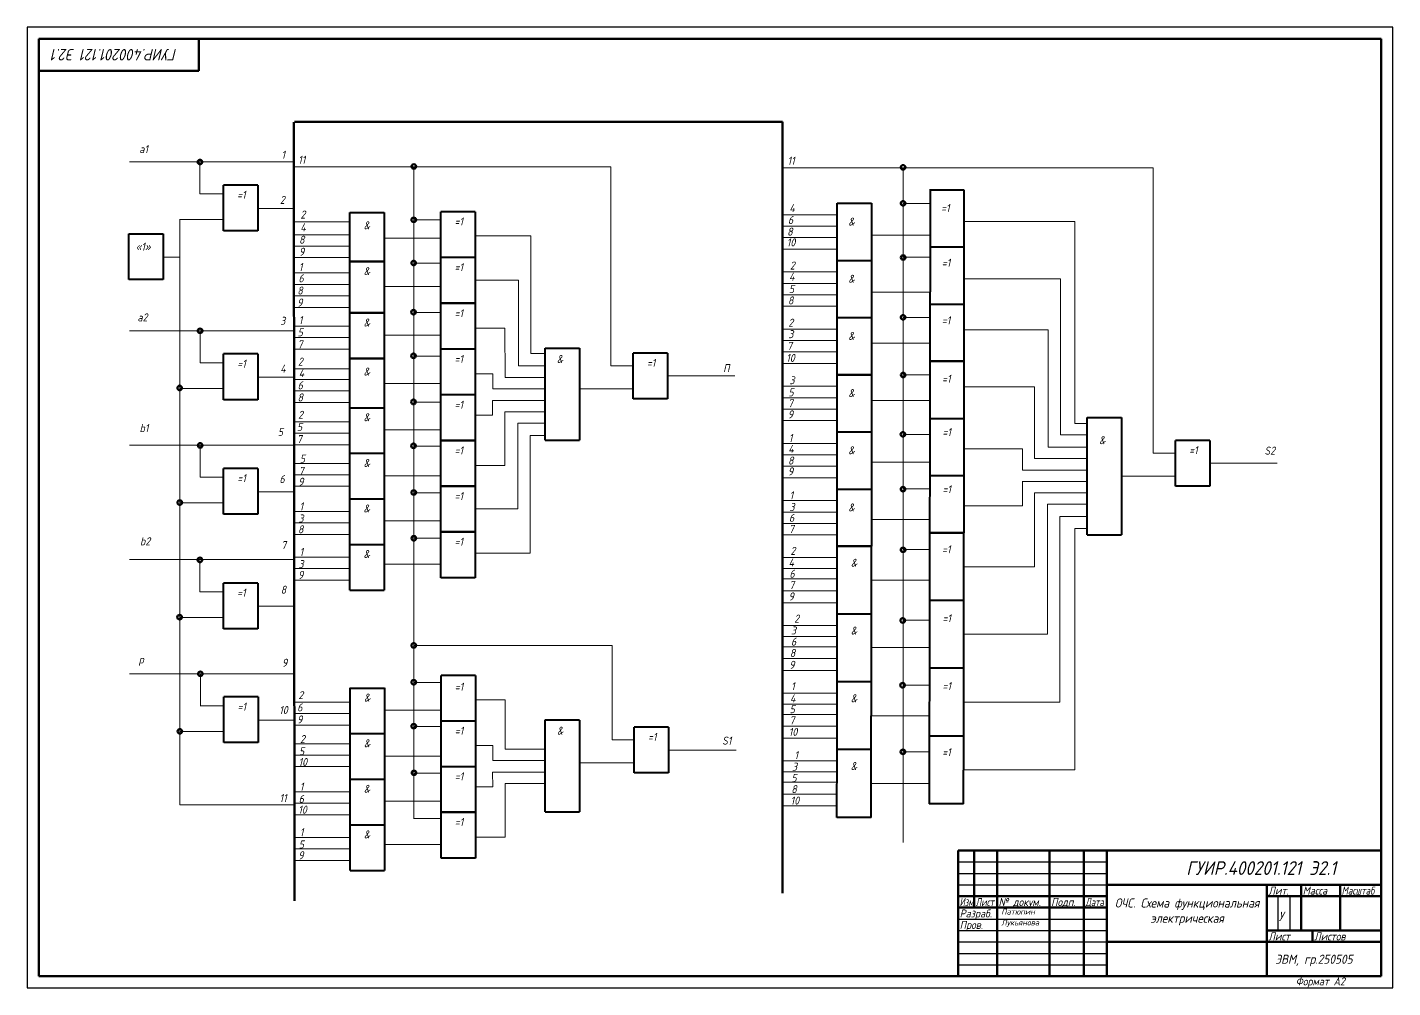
# Model space of a CAD drawing. Header units: millimetres. Extents: x -1355 to 1483, y -457 to 401.
# Drawn here: x 538 to 1135, y -457 to -37 of the extents above; entities that cross this region are included whole.
import ezdxf

# ---------------------------------------------------------------- set-up
doc = ezdxf.new("R2010")
doc.units = ezdxf.units.MM
doc.header["$LTSCALE"] = 0.5
doc.layers.get('0').update_dxf_attribs({"lineweight": 60})
doc.layers.get('Defpoints').update_dxf_attribs({"color": 5})
doc.layers.add('4-текст', color=7, linetype='Continuous', true_color=0x00ad00)
doc.layers.add('провода', color=122, linetype='Continuous', lineweight=15)
doc.layers.add('фигуры', color=7, linetype='Continuous', lineweight=40)
doc.styles.get("Standard").update_dxf_attribs({"font": 'isocpeui.ttf', "width": 0.9})

msp = doc.modelspace()

# ---------------------------------------------------------------- linework, layer by layer
for p, q in [((543.14, -41.77), (543.14, -55.77)), ((613.14, -55.77), (613.14, -41.77)), ((543.14, -55.77), (613.14, -55.77)), ((654.75, -78.19), (654.96, -418.74)), ((654.97, -78.08), (868.32, -78.06)), ((868.31, -78.04), (868.31, -415.47)), ((1080.14, -411.77), (1080.14, -416.77))]:
    msp.add_line(p, q)
at = {"lineweight": 60}
for p, q in [((1130.14, -396.77), (945.14, -396.77)), ((945.14, -451.77), (945.14, -396.77)), ((952.14, -396.77), (952.14, -421.77)), ((962.14, -451.77), (962.14, -396.77)), ((985.14, -396.77), (985.14, -451.77)), ((1000.14, -451.77), (1000.14, -396.77)), ((1010.14, -396.77), (1010.14, -451.77)), ((1010.14, -411.77), (1130.14, -411.77)), ((1080.14, -451.77), (1080.14, -411.77)), ((1095.14, -411.77), (1095.14, -431.77)), ((1112.14, -431.77), (1112.14, -411.77)), ((945.14, -416.77), (1010.14, -416.77)), ((1080.14, -416.77), (1130.14, -416.77)), ((945.14, -421.77), (1010.14, -421.77)), ((1080.14, -431.77), (1130.14, -431.77)), ((1100.14, -436.77), (1100.14, -431.77)), ((1010.14, -436.77), (1130.14, -436.77))]:
    msp.add_line(p, q, dxfattribs=at)
at = {"lineweight": -3}
for p, q in [((945.14, -401.77), (1010.14, -401.77)), ((945.14, -406.77), (1010.14, -406.77)), ((945.14, -411.77), (1010.14, -411.77)), ((1085.14, -431.77), (1085.14, -416.77)), ((1090.14, -416.77), (1090.14, -431.77)), ((945.14, -426.77), (1010.14, -426.77)), ((945.14, -431.77), (1010.14, -431.77)), ((945.14, -436.77), (1010.14, -436.77)), ((945.14, -441.77), (1010.14, -441.77)), ((945.14, -446.77), (1010.14, -446.77))]:
    msp.add_line(p, q, dxfattribs=at)
for centre in [(613.63, -95.68), (707.14, -97.64), (921.06, -98.03), (921.07, -113.76), (707.1, -120.95), (921.08, -137.43), (707.08, -139.84), (707.01, -161.35), (921.07, -163.6), (613.69, -169.53), (707, -180.46), (921.08, -188.82), (604.74, -194.49), (707, -200.59), (921, -214.77), (613.7, -219.62), (707, -219.81), (921.01, -238.75), (604.79, -244.61), (707.1, -240.23), (707.13, -260.23), (921.06, -265.26), (613.61, -269.7), (604.73, -294.75), (920.91, -296.15), (707.12, -307.08), (613.8, -319.52), (707.12, -323.19), (920.86, -324.5), (604.81, -344.64), (707.11, -342.41), (921, -353.64), (707.21, -362.83)]:
    msp.add_circle(centre, 1)
at = {"layer": 'Defpoints'}
for p, q in [((1135.14, -36.77), (538.14, -36.77)), ((538.14, -36.77), (538.14, -456.77)), ((1135.14, -456.77), (1135.14, -36.77)), ((538.14, -456.77), (1135.14, -456.77))]:
    msp.add_line(p, q, dxfattribs=at)
at = {"layer": 'провода'}
for p, q in [((582.83, -95.67), (654.84, -95.67)), ((613.63, -95.68), (613.63, -109.63)), ((654.82, -97.77), (707.11, -97.77)), ((707.11, -97.77), (793.31, -97.77)), ((707.11, -97.88), (707.11, -382.96)), ((793.31, -97.77), (793.31, -184.77)), ((868.79, -98.17), (921.08, -98.17)), ((921.03, -98.16), (1007.23, -98.16)), ((921.08, -98.17), (921.08, -393.2)), ((1007.23, -98.16), (1030.48, -98.16)), ((1030.48, -98.16), (1030.48, -181.78)), ((613.61, -109.63), (623.89, -109.63)), ((638.9, -115.97), (654.75, -115.97)), ((868.31, -118.76), (892.24, -118.74)), ((921.16, -113.85), (932.91, -113.85)), ((604.76, -120.84), (623.88, -120.84)), ((604.78, -120.83), (604.78, -376.87)), ((654.86, -121.83), (679.22, -121.82)), ((707.19, -121.04), (718.94, -121.04)), ((868.31, -123.76), (892.24, -123.74)), ((947.61, -121.75), (973.28, -121.75)), ((996.15, -121.75), (973.28, -121.75)), ((996.15, -207.73), (996.15, -121.75)), ((654.79, -127.47), (679.15, -127.46)), ((694.17, -128.98), (718.92, -128.98)), ((758.3, -127.97), (733.94, -127.97)), ((758.3, -179.48), (758.3, -127.97)), ((868.31, -128.76), (892.24, -128.76)), ((907.24, -127.67), (932.91, -127.67)), ((597.48, -137.28), (604.71, -137.28)), ((654.79, -132.47), (679.15, -132.46)), ((868.31, -133.78), (892.24, -133.78)), ((654.79, -137.47), (679.15, -137.46)), ((707.17, -139.93), (718.93, -139.93)), ((921.14, -137.34), (932.9, -137.34)), ((654.74, -144.14), (679.1, -144.13)), ((733.94, -147.41), (752.93, -147.41)), ((752.93, -147.41), (752.93, -184.87)), ((868.31, -143.76), (892.24, -143.76)), ((868.31, -148.76), (892.24, -148.74)), ((947.61, -146.75), (973.28, -146.75)), ((989.88, -146.75), (973.28, -146.75)), ((989.88, -214.96), (989.88, -146.75)), ((654.79, -149.26), (679.15, -149.25)), ((654.79, -154.26), (679.15, -154.25)), ((694.33, -150.05), (719.07, -150.05)), ((868.31, -153.76), (892.24, -153.74)), ((907.24, -152.67), (932.91, -152.67)), ((654.79, -159.26), (679.15, -159.25)), ((868.31, -158.78), (892.24, -158.74)), ((707.1, -161.44), (718.86, -161.44)), ((921.16, -163.69), (932.91, -163.69)), ((582.8, -169.54), (654.81, -169.53)), ((613.69, -169.53), (613.69, -183.48)), ((654.79, -167.47), (679.15, -167.46)), ((654.79, -172.47), (679.15, -172.46)), ((694.22, -171.44), (718.96, -171.44)), ((734.15, -168.36), (747, -168.35)), ((747, -168.35), (747.01, -189.9)), ((868.31, -168.76), (892.24, -168.76)), ((947.61, -169.04), (973.28, -169.04)), ((984.51, -169.04), (973.28, -169.04)), ((984.51, -220.36), (984.51, -169.04)), ((654.79, -177.47), (679.15, -177.46)), ((868.31, -173.76), (892.24, -173.74)), ((868.31, -178.76), (892.24, -178.76)), ((907.24, -174.96), (932.91, -174.96)), ((613.67, -183.48), (623.96, -183.48)), ((707.09, -180.56), (718.85, -180.56)), ((752.93, -184.87), (764.54, -184.87)), ((764.54, -179.48), (758.3, -179.48)), ((793.31, -184.77), (803.03, -184.77)), ((868.31, -183.78), (892.24, -183.74)), ((1030.48, -181.78), (1030.48, -222.95)), ((638.96, -189.82), (654.82, -189.82)), ((654.73, -186.07), (679.09, -186.06)), ((654.79, -190.78), (679.15, -190.78)), ((734.15, -188.36), (741.67, -188.36)), ((741.67, -188.36), (741.69, -194.9)), ((747.01, -189.9), (764.54, -189.9)), ((818.03, -189.26), (847.54, -189.26)), ((921.14, -188.73), (932.9, -188.73)), ((604.83, -194.68), (623.95, -194.68)), ((654.79, -195.79), (679.15, -195.78)), ((694.22, -192.48), (718.97, -192.48)), ((741.69, -194.9), (764.54, -194.9)), ((779.54, -194.9), (803.03, -194.9)), ((868.31, -193.76), (892.24, -193.74)), ((947.61, -194.04), (973.28, -194.04)), ((978.59, -194.04), (973.28, -194.04)), ((978.59, -225.39), (978.59, -194.04)), ((654.79, -200.79), (679.15, -200.78)), ((707.09, -200.68), (718.85, -200.68)), ((741.55, -199.91), (764.54, -199.91)), ((741.55, -199.91), (741.58, -206.45)), ((868.31, -198.76), (892.24, -198.76)), ((907.24, -199.96), (932.91, -199.96)), ((734.06, -206.45), (741.58, -206.45)), ((747, -204.93), (764.54, -204.91)), ((747, -204.93), (747, -228.36)), ((868.31, -203.76), (892.24, -203.76)), ((868.31, -208.78), (892.24, -208.78)), ((996.15, -209.97), (996.15, -207.73)), ((654.79, -209.32), (679.15, -209.31)), ((654.79, -214.33), (679.15, -214.32)), ((694.22, -212.83), (718.96, -212.83)), ((752.61, -247.32), (752.61, -209.85)), ((752.61, -209.85), (764.52, -209.85)), ((921.09, -214.86), (932.85, -214.86)), ((1001.59, -209.97), (996.15, -209.97)), ((582.81, -219.54), (654.82, -219.54)), ((613.7, -219.62), (613.7, -233.57)), ((654.79, -219.33), (679.15, -219.32)), ((707.09, -219.9), (718.85, -219.9)), ((764.55, -215.25), (757.98, -215.25)), ((757.98, -215.25), (757.98, -266.76)), ((868.31, -218.76), (892.24, -218.76)), ((984.51, -220.36), (996.12, -220.36)), ((996.12, -214.96), (989.88, -214.96)), ((996.12, -214.96), (1001.6, -214.96)), ((996.12, -220.36), (1001.6, -220.36)), ((868.31, -223.76), (892.24, -223.74)), ((947.55, -221.08), (973.22, -221.08)), ((973.22, -221.08), (973.27, -230.39)), ((978.59, -225.39), (996.12, -225.39)), ((996.12, -225.39), (1001.6, -225.39)), ((1030.42, -222.95), (1040.15, -222.95)), ((654.79, -227.5), (679.15, -227.49)), ((654.79, -232.5), (679.15, -232.49)), ((734.15, -228.36), (747, -228.35)), ((868.31, -228.76), (892.24, -228.74)), ((907.17, -227), (932.85, -227)), ((973.27, -230.39), (996.12, -230.39)), ((996.12, -230.39), (1001.6, -230.39)), ((1055.15, -227.44), (1084.66, -227.44)), ((613.68, -233.57), (623.97, -233.57)), ((654.79, -237.5), (679.15, -237.49)), ((694.22, -232.87), (718.96, -232.87)), ((868.31, -233.78), (892.24, -233.78)), ((921.07, -238.65), (932.83, -238.65)), ((973.13, -235.4), (996.12, -235.4)), ((973.22, -246.08), (973.22, -235.4)), ((996.12, -235.4), (1001.6, -235.4)), ((1016.65, -233.08), (1040.15, -233.08)), ((638.97, -239.91), (654.83, -239.91)), ((707.19, -240.32), (718.94, -240.32)), ((868.31, -243.76), (892.24, -243.76)), ((978.58, -240.41), (996.12, -240.39)), ((978.58, -240.41), (978.58, -272.7)), ((996.12, -240.39), (1001.6, -240.39)), ((604.84, -244.77), (623.96, -244.77)), ((654.79, -248.54), (679.15, -248.53)), ((733.62, -247.32), (752.61, -247.32)), ((868.31, -248.76), (892.24, -248.76)), ((947.55, -246.08), (973.22, -246.08)), ((984.19, -245.34), (996.1, -245.34)), ((984.19, -245.34), (984.19, -302.1)), ((996.13, -250.73), (989.56, -250.73)), ((989.56, -250.73), (989.56, -331.89)), ((996.1, -245.34), (1001.6, -245.34)), ((996.13, -250.73), (1001.6, -250.73)), ((654.79, -253.54), (679.15, -253.53)), ((694.19, -252.57), (718.93, -252.57)), ((868.31, -253.76), (892.24, -253.74)), ((907.17, -252), (932.85, -252)), ((1001.59, -255.99), (996.22, -255.99)), ((996.22, -255.99), (996.22, -261.23)), ((654.79, -258.54), (679.15, -258.53)), ((707.11, -260.22), (718.94, -260.22)), ((868.31, -258.78), (892.24, -258.78)), ((996.22, -261.23), (996.22, -361.53)), ((654.8, -268.48), (679.16, -268.47)), ((757.98, -266.76), (733.62, -266.76)), ((920.99, -265.16), (932.75, -265.16)), ((582.86, -269.54), (654.87, -269.54)), ((613.61, -269.7), (613.61, -283.65)), ((654.8, -273.48), (679.16, -273.47)), ((694.26, -271.48), (719, -271.48)), ((892.24, -268.69), (868.31, -268.69)), ((892.24, -273.5), (868.31, -273.5)), ((947.44, -272.7), (973.12, -272.7)), ((978.58, -272.7), (973.12, -272.7)), ((654.8, -278.49), (679.16, -278.48)), ((892.24, -278.02), (868.31, -278.02)), ((907.07, -278.62), (932.75, -278.62)), ((613.59, -283.65), (623.88, -283.65)), ((892.24, -283.2), (868.31, -283.2)), ((638.88, -289.99), (654.74, -289.99)), ((892.24, -288.39), (868.31, -288.39)), ((604.75, -294.86), (623.87, -294.86)), ((892.24, -298.32), (868.3, -298.32)), ((920.97, -296.06), (932.73, -296.06)), ((892.24, -303.14), (868.3, -303.14)), ((947.44, -302.1), (973.12, -302.1)), ((984.19, -302.1), (973.12, -302.1)), ((707.21, -307.17), (793.87, -307.17)), ((793.87, -307.17), (793.87, -348.34)), ((892.24, -307.66), (868.3, -307.66)), ((907.07, -308.02), (932.75, -308.02)), ((892.24, -312.84), (868.3, -312.84)), ((582.89, -319.55), (654.9, -319.54)), ((613.8, -319.52), (613.8, -333.46)), ((892.24, -318.03), (868.3, -318.03)), ((707.2, -323.29), (718.96, -323.29)), ((892.24, -327.96), (868.28, -327.96)), ((920.92, -324.41), (932.68, -324.41)), ((613.78, -333.46), (624.06, -333.46)), ((654.9, -331.93), (679.26, -331.92)), ((734.21, -330.91), (747.06, -330.89)), ((747.06, -330.89), (747.07, -352.45)), ((892.24, -332.77), (868.28, -332.77)), ((947.57, -331.89), (989.56, -331.89)), ((639.06, -339.81), (654.92, -339.81)), ((654.9, -336.93), (679.26, -336.92)), ((694.33, -335.44), (719.08, -335.44)), ((892.24, -337.3), (868.28, -337.3)), ((907.19, -337.81), (932.59, -337.85)), ((604.93, -344.67), (624.05, -344.67)), ((654.9, -341.93), (679.26, -341.92)), ((707.2, -342.51), (718.96, -342.51)), ((892.24, -342.47), (868.28, -342.47)), ((654.9, -350.1), (679.26, -350.09)), ((734.21, -350.91), (741.73, -350.91)), ((741.73, -350.91), (741.76, -357.45)), ((793.81, -348.34), (803.53, -348.34)), ((892.24, -347.66), (868.28, -347.66)), ((654.9, -355.1), (679.26, -355.09)), ((694.33, -355.48), (719.08, -355.48)), ((741.76, -357.45), (764.6, -357.45)), ((747.07, -352.45), (764.6, -352.45)), ((818.53, -352.83), (848.04, -352.83)), ((892.24, -357.6), (868.26, -357.6)), ((921.06, -353.55), (932.57, -353.57)), ((654.9, -360.1), (679.26, -360.1)), ((707.3, -362.93), (719.06, -362.93)), ((741.61, -362.46), (764.6, -362.46)), ((741.61, -362.46), (741.64, -369)), ((780.04, -358.48), (803.53, -358.48)), ((892.24, -362.41), (868.26, -362.41)), ((947.55, -361.53), (994.78, -361.53)), ((996.22, -361.53), (994.78, -361.53)), ((734.12, -369), (741.64, -369)), ((747.06, -367.48), (764.6, -367.45)), ((747.06, -367.48), (747.06, -390.91)), ((892.24, -366.94), (868.26, -366.94)), ((907.17, -367.45), (932.55, -367.49)), ((654.9, -371.14), (679.26, -371.13)), ((694.3, -375.18), (719.05, -375.18)), ((892.24, -372.11), (868.26, -372.11)), ((604.79, -376.87), (654.9, -376.87)), ((654.9, -376.14), (679.26, -376.13)), ((654.9, -381.15), (679.26, -381.14)), ((892.24, -377.3), (868.26, -377.3)), ((707.22, -382.83), (719.06, -382.83)), ((654.92, -391.09), (679.27, -391.08)), ((734.21, -390.91), (747.06, -390.89)), ((654.92, -396.09), (679.27, -396.08)), ((694.37, -394.09), (719.11, -394.09)), ((654.92, -401.09), (679.27, -401.08))]:
    msp.add_line(p, q, dxfattribs=at)
at = {"layer": 'фигуры', "lineweight": 60}
for p, q in [((543.14, -451.77), (543.14, -41.77)), ((543.14, -41.77), (1115.14, -41.77)), ((1115.14, -41.77), (1130.14, -41.77)), ((1130.14, -41.77), (1130.14, -451.77)), ((1130.14, -451.77), (543.14, -451.77))]:
    msp.add_line(p, q, dxfattribs=at)
at = {"layer": 'фигуры', "lineweight": 40}
for p, q in [((638.89, -105.77), (623.89, -105.77)), ((623.89, -125.77), (623.89, -105.77)), ((638.89, -105.77), (638.89, -125.77)), ((932.91, -107.8), (932.54, -376.35)), ((932.61, -107.8), (947.61, -107.8)), ((947.61, -107.8), (947.61, -121.75)), ((679.22, -117.78), (694.22, -117.78)), ((679.22, -139.13), (679.22, -117.79)), ((694.22, -117.78), (694.22, -130.13)), ((733.94, -117.44), (718.94, -117.44)), ((718.94, -137.44), (718.94, -117.44)), ((733.94, -117.44), (733.94, -137.44)), ((892.24, -138.72), (892.24, -113.72)), ((892.24, -113.72), (907.24, -113.72)), ((907.24, -113.72), (907.24, -127.67)), ((947.61, -121.75), (947.61, -132.8)), ((582.49, -127.13), (597.49, -127.13)), ((582.49, -147.13), (582.49, -127.13)), ((597.49, -127.13), (597.49, -144.6)), ((638.89, -125.77), (623.89, -125.77)), ((694.22, -130.13), (694.22, -139.13)), ((907.24, -127.67), (907.24, -138.72)), ((932.61, -132.8), (947.61, -132.8)), ((932.61, -132.8), (947.61, -132.8)), ((947.61, -132.8), (947.61, -146.75)), ((597.49, -138.13), (597.49, -147.13)), ((679.2, -139.17), (694.2, -139.17)), ((679.2, -162.03), (679.2, -139.17)), ((694.22, -139.13), (679.22, -139.13)), ((694.2, -139.17), (694.2, -150.17)), ((733.94, -137.41), (718.94, -137.41)), ((718.94, -157.41), (718.94, -137.41)), ((733.94, -137.44), (718.94, -137.44)), ((733.94, -137.41), (733.94, -157.41)), ((892.24, -138.72), (907.24, -138.72)), ((892.24, -163.72), (892.24, -138.72)), ((892.24, -138.72), (907.24, -138.72)), ((907.24, -138.72), (907.24, -152.67)), ((597.49, -147.13), (582.49, -147.13)), ((947.61, -146.75), (947.61, -157.8)), ((694.2, -150.17), (694.2, -161.62)), ((907.24, -152.67), (907.24, -163.72)), ((733.94, -157.41), (718.94, -157.41)), ((733.94, -157.57), (718.94, -157.57)), ((718.94, -177.57), (718.94, -157.57)), ((733.94, -157.57), (733.94, -177.57)), ((932.61, -157.8), (947.61, -157.8)), ((932.61, -157.8), (947.61, -157.8)), ((947.61, -157.8), (947.61, -171.75)), ((694.2, -161.62), (679.2, -161.62)), ((679.2, -161.63), (694.2, -161.63)), ((679.2, -181.63), (679.2, -161.63)), ((694.2, -161.63), (694.2, -172.63)), ((892.24, -163.72), (907.24, -163.72)), ((892.24, -188.72), (892.24, -163.72)), ((892.24, -163.72), (907.24, -163.72)), ((907.24, -163.72), (907.24, -177.67)), ((694.2, -172.63), (694.2, -181.63)), ((947.61, -171.75), (947.61, -182.8)), ((733.94, -177.54), (718.94, -177.54)), ((718.94, -197.54), (718.94, -177.54)), ((733.94, -177.57), (718.94, -177.57)), ((733.94, -177.54), (733.94, -197.54)), ((764.54, -217.26), (764.54, -177.15)), ((764.54, -177.15), (779.54, -177.15)), ((779.54, -177.16), (779.54, -198.83)), ((907.24, -177.67), (907.24, -188.72)), ((638.96, -179.62), (623.96, -179.62)), ((623.96, -199.62), (623.96, -179.62)), ((638.96, -179.62), (638.96, -199.62)), ((679.18, -203.08), (679.18, -181.74)), ((679.2, -181.63), (694.2, -181.63)), ((679.2, -181.63), (694.2, -181.63)), ((694.2, -181.63), (679.2, -181.63)), ((694.18, -181.73), (694.18, -194.08)), ((818.03, -179.26), (803.03, -179.26)), ((803.03, -199.26), (803.03, -179.26)), ((818.03, -179.26), (818.03, -199.26)), ((932.61, -182.8), (947.61, -182.8)), ((947.61, -182.8), (932.61, -182.8)), ((932.61, -182.8), (947.61, -182.8)), ((947.61, -182.8), (947.61, -196.75)), ((892.24, -188.72), (907.24, -188.72)), ((892.24, -213.72), (892.24, -188.72)), ((907.24, -188.72), (892.24, -188.72)), ((892.24, -188.72), (907.24, -188.72)), ((907.24, -188.72), (907.24, -202.67)), ((694.18, -194.08), (694.18, -203.08)), ((947.61, -196.75), (947.61, -207.8)), ((638.96, -199.62), (623.96, -199.62)), ((733.94, -197.54), (718.94, -197.54)), ((733.94, -197.57), (718.94, -197.57)), ((718.94, -217.57), (718.94, -197.57)), ((733.94, -197.57), (733.94, -217.57)), ((779.54, -198.83), (779.54, -217.26)), ((818.03, -199.26), (803.03, -199.26)), ((907.24, -202.67), (907.24, -213.72)), ((679.16, -203.12), (694.16, -203.12)), ((679.21, -223.06), (679.21, -203.06)), ((694.21, -203.06), (694.21, -214.06)), ((932.61, -207.8), (947.61, -207.8)), ((932.61, -207.8), (947.61, -207.8)), ((947.61, -207.8), (947.61, -221.75)), ((1001.6, -258.7), (1001.6, -207.38)), ((1001.6, -207.38), (1016.6, -207.38)), ((1016.6, -207.38), (1016.6, -234.32)), ((694.21, -214.06), (694.21, -223.06)), ((892.24, -213.72), (907.24, -213.72)), ((892.24, -238.72), (892.24, -213.72)), ((892.24, -213.72), (907.24, -213.72)), ((907.24, -213.72), (907.24, -227.67)), ((733.94, -217.54), (718.94, -217.54)), ((718.94, -237.54), (718.94, -217.54)), ((733.94, -217.57), (718.94, -217.57)), ((733.94, -217.54), (733.94, -237.54)), ((764.54, -217.26), (779.54, -217.26)), ((1055.15, -217.44), (1040.15, -217.44)), ((1040.15, -237.44), (1040.15, -217.44)), ((1055.15, -217.44), (1055.15, -237.44)), ((679.2, -243.02), (679.2, -223.02)), ((679.21, -223.06), (694.21, -223.06)), ((694.2, -223.02), (694.2, -234.02)), ((947.61, -221.75), (947.61, -232.8)), ((638.97, -229.71), (623.97, -229.71)), ((623.97, -249.71), (623.97, -229.71)), ((638.97, -229.71), (638.97, -249.71)), ((907.24, -227.67), (907.24, -238.72)), ((932.61, -232.8), (947.61, -232.8)), ((932.61, -232.8), (947.61, -232.8)), ((947.61, -232.8), (947.61, -246.75)), ((694.2, -234.02), (694.2, -243.02)), ((733.94, -237.51), (718.94, -237.51)), ((718.94, -257.51), (718.94, -237.51)), ((733.94, -237.54), (718.94, -237.54)), ((733.94, -237.51), (733.94, -257.51)), ((892.24, -238.72), (907.24, -238.72)), ((892.24, -263.72), (892.24, -238.72)), ((892.24, -238.72), (907.24, -238.72)), ((907.24, -238.72), (907.24, -252.67)), ((1016.6, -234.32), (1016.6, -258.7)), ((1055.15, -237.44), (1040.15, -237.44)), ((679.16, -262.95), (679.16, -242.95)), ((679.2, -243.02), (694.2, -243.02)), ((694.16, -242.95), (694.16, -253.95)), ((638.97, -249.71), (623.97, -249.71)), ((947.61, -246.75), (947.61, -257.8)), ((694.16, -253.95), (694.16, -262.95)), ((907.24, -252.67), (907.24, -263.72)), ((733.94, -257.48), (718.94, -257.48)), ((718.94, -277.48), (718.94, -257.48)), ((733.94, -257.51), (718.94, -257.51)), ((733.94, -257.48), (733.94, -277.48)), ((947.61, -257.8), (932.61, -257.8)), ((932.61, -257.8), (947.61, -257.8)), ((947.59, -287.43), (947.61, -257.8)), ((1001.6, -258.7), (1016.6, -258.7)), ((679.16, -262.95), (694.16, -262.95)), ((679.17, -282.89), (679.17, -262.89)), ((694.17, -262.89), (694.17, -273.89)), ((892.22, -293.36), (892.24, -263.72)), ((907.24, -263.72), (892.24, -263.72)), ((892.24, -263.72), (907.24, -263.72)), ((907.22, -293.36), (907.24, -263.72)), ((694.17, -273.89), (694.17, -282.89)), ((638.88, -279.79), (623.88, -279.79)), ((623.88, -299.79), (623.88, -279.79)), ((638.88, -279.79), (638.88, -299.79)), ((733.94, -277.48), (718.94, -277.48)), ((679.17, -282.89), (694.17, -282.89)), ((947.59, -287.43), (932.59, -287.43)), ((947.59, -287.43), (932.59, -287.43)), ((947.57, -317.07), (947.59, -287.43)), ((892.2, -322.99), (892.22, -293.36)), ((907.22, -293.36), (892.22, -293.36)), ((907.22, -293.36), (892.22, -293.36)), ((907.2, -322.99), (907.22, -293.36)), ((638.88, -299.79), (623.88, -299.79)), ((734.05, -320.18), (719.05, -320.18)), ((719.05, -340.18), (719.05, -320.18)), ((734.05, -320.18), (734.05, -340.18)), ((947.57, -317.07), (932.57, -317.07)), ((947.57, -317.07), (932.57, -317.07)), ((947.56, -346.71), (947.57, -317.07)), ((679.28, -325.72), (694.28, -325.72)), ((679.33, -345.66), (679.33, -325.66)), ((694.33, -325.66), (694.33, -336.66)), ((892.18, -352.63), (892.2, -322.99)), ((907.2, -322.99), (892.2, -322.99)), ((907.2, -322.99), (892.2, -322.99)), ((907.18, -352.63), (907.2, -322.99)), ((639.06, -329.61), (624.06, -329.61)), ((624.06, -349.61), (624.06, -329.61)), ((639.06, -329.61), (639.06, -349.61)), ((694.33, -336.66), (694.33, -345.66)), ((734.05, -340.15), (719.05, -340.15)), ((719.05, -360.15), (719.05, -340.15)), ((734.05, -340.18), (719.05, -340.18)), ((734.05, -340.15), (734.05, -360.15)), ((764.6, -379.81), (764.6, -339.69)), ((764.6, -339.69), (779.6, -339.69)), ((779.6, -339.71), (779.6, -361.38)), ((679.31, -365.63), (679.31, -345.63)), ((679.33, -345.66), (694.33, -345.66)), ((694.31, -345.63), (694.31, -356.63)), ((818.53, -342.83), (803.53, -342.83)), ((803.53, -362.83), (803.53, -342.83)), ((818.53, -342.83), (818.53, -362.83)), ((639.06, -349.61), (624.06, -349.61)), ((947.56, -346.71), (932.56, -346.71)), ((947.56, -346.71), (932.56, -346.71)), ((947.54, -376.35), (947.56, -346.71)), ((694.31, -356.63), (694.31, -365.63)), ((892.17, -382.27), (892.18, -352.63)), ((907.18, -352.63), (892.18, -352.63)), ((907.18, -352.63), (892.18, -352.63)), ((907.17, -382.27), (907.18, -352.63)), ((734.05, -360.11), (719.05, -360.11)), ((719.05, -380.11), (719.05, -360.11)), ((734.05, -360.15), (719.05, -360.15)), ((734.05, -360.11), (734.05, -380.11)), ((779.6, -361.38), (779.6, -379.81)), ((818.53, -362.83), (803.53, -362.83)), ((679.27, -385.55), (679.27, -365.55)), ((679.31, -365.63), (694.31, -365.63)), ((694.27, -365.55), (694.27, -376.55)), ((694.27, -376.55), (694.27, -385.55)), ((734.05, -380.08), (719.05, -380.08)), ((719.05, -400.08), (719.05, -380.08)), ((734.05, -380.11), (719.05, -380.11)), ((734.05, -380.08), (734.05, -400.08)), ((764.6, -379.81), (779.6, -379.81)), ((947.54, -376.35), (932.54, -376.35)), ((679.27, -385.55), (694.27, -385.55)), ((679.29, -405.5), (679.29, -385.5)), ((694.29, -385.5), (694.29, -396.5)), ((907.17, -382.27), (892.17, -382.27)), ((694.29, -396.5), (694.29, -405.5)), ((679.29, -405.5), (694.29, -405.5)), ((734.05, -400.08), (719.05, -400.08))]:
    msp.add_line(p, q, dxfattribs=at)

# ---------------------------------------------------------------- texts
at = {"lineweight": -3, "width": 0.9}
msp.add_text('Формат А2', height=3.5, dxfattribs=at).set_placement((1092.75, -455.77))
at = {"attachment_point": 1}
for s, width, gutter_width, heights, insert, char_height in [('a1', 10.2898, 25, [0], (587.12, -88.27), 3.5), ('1', 10.2898, 25, [0], (649.26, -90.77), 3.5), ('11', 10.2898, 25, [0], (656.56, -92.96), 3.5), ('11', 10.2898, 25, [0], (870.53, -93.35), 3.5), ('2', 10.2898, 25, [0], (648.58, -110.5), 3.5), ('2', 10.2898, 25, [0], (657.55, -116.91), 3.5), ('6', 10.2898, 25, [0], (870.74, -119.29), 3.5), ('4', 10.2898, 25, [0], (871.34, -114.05), 3.5), ('4', 10.2898, 25, [0], (657.48, -122.54), 3.5), ('8', 10.2898, 25, [0], (870.4, -124.38), 3.5), ('8', 10.2898, 25, [0], (656.97, -127.9), 3.5), ('10', 10.2898, 25, [0], (870.21, -129.09), 3.5), ('9', 10.2898, 25, [0], (656.92, -133.17), 3.5), ('1', 10.2898, 25, [0], (656.87, -139.83), 3.5), ('2', 10.2898, 25, [0], (871.58, -139.2), 3.5), ('6', 10.2898, 25, [0], (656.7, -144.79), 3.5), ('4', 10.2898, 25, [0], (871.21, -144.1), 3.5), ('8', 10.2898, 25, [0], (656.19, -150.14), 3.5), ('8', 10.2898, 25, [0], (870.75, -154.45), 3.5), ('5', 10.2898, 25, [0], (871.12, -149.46), 3.5), ('9', 10.2898, 25, [0], (656.14, -155.41), 3.5), ('a2', 10.2898, 25, [0], (586.31, -161.87), 3.5), ('3', 10.2898, 25, [0], (648.75, -163.37), 3.5), ('1', 10.2898, 25, [0], (656.85, -163.06), 3.5), ('2', 10.2898, 25, [0], (870.89, -164.19), 3.5), ('5', 10.2898, 25, [0], (656.34, -168.41), 3.5), ('3', 10.2898, 25, [0], (870.89, -169.23), 3.5), ('7', 10.2898, 25, [0], (656.29, -173.68), 3.5), ('7', 10.2898, 25, [0], (870.33, -174.36), 3.5), ('4', 10.2898, 25, [0], (648.75, -184.3), 3.5), ('2', 10.2898, 25, [0], (656.47, -181.23), 3.5), ('П', 10.2898, 25, [0], (842.37, -184.08), 3.5), ('10', 11.0387, 25, [3.55], (869.96, -179.59), 3.5), ('4', 10.2898, 25, [0], (656.85, -186.26), 3.5), ('3', 10.2898, 25, [0], (871.39, -189.36), 3.5), ('6', 10.2898, 25, [0], (656.34, -191.61), 3.5), ('8', 10.2898, 25, [0], (656.29, -196.88), 3.5), ('5', 10.2898, 25, [0], (870.91, -194.68), 3.5), ('7', 10.2898, 25, [0], (870.72, -199.42), 3.5), ('2', 10.2898, 25, [0], (656.54, -204.48), 3.5), ('9', 10.2898, 25, [0], (870.67, -204.3), 3.5), ('b1', 10.2898, 25, [0], (587.23, -210.3), 3.5), ('5', 10.2898, 25, [0], (647.67, -211.98), 3.5), ('5', 10.2898, 25, [0], (656.03, -209.84), 3.5), ('1', 10.2898, 25, [0], (871.09, -214.63), 3.5), ('7', 10.2898, 25, [0], (655.98, -215.11), 3.5), ('4', 10.2898, 25, [0], (870.89, -219.37), 3.5), ('S2', 10.2898, 25, [0], (1079.09, -220.17), 3.5), ('5', 10.2898, 25, [0], (657.29, -223.67), 3.5), ('8', 10.2898, 25, [0], (870.78, -224.5), 3.5), ('6', 10.2898, 25, [0], (648.38, -232.6), 3.5), ('7', 10.2898, 25, [0], (656.81, -229), 3.5), ('9', 10.2898, 25, [0], (870.7, -229.23), 3.5), ('9', 10.2898, 25, [0], (656.62, -233.74), 3.5), ('1', 10.2898, 25, [0], (657.17, -244.51), 3.5), ('1', 10.2898, 25, [0], (871.46, -239.68), 3.5), ('3', 10.2898, 25, [0], (656.69, -249.83), 3.5), ('6', 10.2898, 25, [0], (871.19, -249.54), 3.5), ('3', 10.2898, 25, [0], (871.38, -244.8), 3.5), ('8', 10.2898, 25, [0], (656.49, -254.57), 3.5), ('7', 10.2898, 25, [0], (871.13, -254.42), 3.5), ('b2', 10.2898, 25, [0], (587.43, -259.81), 3.5), ('7', 10.2898, 25, [0], (649.16, -261.49), 3.5), ('1', 10.2898, 25, [0], (657.18, -264.45), 3.5), ('2', 10.2898, 25, [0], (871.81, -263.99), 3.5), ('3', 10.2898, 25, [0], (656.7, -269.77), 3.5), ('9', 10.2898, 25, [0], (656.51, -274.51), 3.5), ('4', 10.2898, 25, [0], (871, -269.07), 3.5), ('6', 10.2898, 25, [0], (871.37, -274), 3.5), ('7', 10.2898, 25, [0], (871.31, -278.88), 3.5), ('8', 10.2898, 25, [0], (648.94, -280.97), 3.5), ('9', 10.2898, 25, [0], (871.01, -283.91), 3.5), ('2', 10.2898, 25, [0], (873.48, -293.62), 3.5), ('3', 10.2898, 25, [0], (872.07, -298.8), 3.5), ('6', 10.2898, 25, [0], (872.06, -303.69), 3.5), ('8', 10.2898, 25, [0], (871.55, -308.66), 3.5), ('p', 10.2898, 25, [0], (586.82, -311.48), 3.5), ('9', 10.2898, 25, [0], (649.48, -312.91), 3.5), ('9', 10.2898, 25, [0], (871.31, -313.81), 3.5), ('2', 10.2898, 25, [0], (656.65, -327.09), 3.5), ('1', 10.2898, 25, [0], (872.11, -323.17), 3.5), ('10', 10.2898, 25, [0], (648.27, -333.61), 3.5), ('6', 10.2898, 25, [0], (656.14, -332.45), 3.5), ('5', 10.2898, 25, [0], (871.44, -333.23), 3.5), ('4', 10.2898, 25, [0], (871.63, -328.49), 3.5), ('9', 10.2898, 25, [0], (656.09, -337.71), 3.5), ('7', 10.2898, 25, [0], (871.38, -338.11), 3.5), ('10', 10.2898, 25, [0], (871.08, -343.14), 3.5), ('5', 10.2898, 25, [0], (656.92, -351.6), 3.5), ('2', 10.2898, 25, [0], (657.4, -346.28), 3.5), ('S1', 10.2898, 25, [0], (841.95, -346.99), 3.5), ('10', 10.2898, 25, [0], (656.73, -356.34), 3.5), ('1', 10.2898, 25, [0], (873.56, -353.29), 3.5), ('5', 10.2898, 25, [0], (872.24, -363.3), 3.5), ('3', 10.2898, 25, [0], (872.53, -358.36), 3.5), ('1', 10.2898, 25, [0], (657.28, -367.11), 3.5), ('8', 10.2898, 25, [0], (872.19, -368.18), 3.5), ('11', 10.2898, 25, [0], (648.41, -372.07), 3.5), ('6', 10.2898, 25, [0], (656.8, -372.43), 3.5), ('10', 10.2898, 25, [0], (871.88, -373.2), 3.5), ('10', 10.2898, 25, [0], (656.61, -377.17), 3.5), ('1', 10.2898, 25, [0], (657.29, -387.05), 3.5), ('5', 10.2898, 25, [0], (656.81, -392.38), 3.5), ('9', 10.2898, 25, [0], (656.62, -397.12), 3.5), ('\\pxqc;ОЧС. Схема функциональная электрическая', 70, 20, [0], (1010.27, -417.72), 4)]:
    msp.add_mtext_dynamic_manual_height_columns(s, width=width, gutter_width=gutter_width, heights=heights, dxfattribs=dict(at, insert=insert, char_height=char_height))
at = {"layer": '4-текст', "lineweight": -3}
for s, width, p in [('Изм.', 0.7, (945.81, -421.07)), ('Лист', 0.75, (952.81, -421.07)), ('№ докум.', 0.9, (962.81, -421.07)), ('Подп.', 0.9, (985.81, -421.07)), ('Дата', 0.75, (1000.81, -421.07)), ('Лит.', 0.9, (1080.81, -416.07)), ('Масса', 0.9, (1095.81, -416.07)), ('Масштаб', 0.8, (1112.81, -416.07)), ('Разраб.', 0.9, (945.81, -426.07)), ('Пров.', 0.9, (945.81, -431.07)), ('Лист', 0.9, (1080.81, -436.07)), ('Листов', 0.9, (1100.81, -436.07))]:
    msp.add_text(s, height=3.5, dxfattribs=dict(at, width=width)).set_placement(p)
at = {"layer": '4-текст', "width": 0.9}
msp.add_text('У', height=4, dxfattribs=at).set_placement((1085.27, -427.52))
at = {"layer": '4-текст', "insert": (548.95, -48.77), "char_height": 5, "attachment_point": 6, "rotation": 180}
msp.add_mtext_dynamic_manual_height_columns('ГУИР.400201.121 Э2.1', width=70, gutter_width=20, heights=[0], dxfattribs=at)
at = {"layer": '4-текст'}
for s, width, insert, char_height, attachment_point in [('ГУИР.400201.121 Э2.1', 78, (1110.49, -404.45), 6, 6), ('Патюпин', 23, (964, -422.28), 2.5, 1), ('Лукьянова', 23, (964, -427.03), 2.5, 1), ('ЭВМ, гр.250505', 50, (1083.78, -442.31), 4, 1)]:
    msp.add_mtext_dynamic_manual_height_columns(s, width=width, gutter_width=20, heights=[0], dxfattribs=dict(at, insert=insert, char_height=char_height, attachment_point=attachment_point))
at = {"layer": 'фигуры', "width": 0.9}
for s, p in [('=1', (629.89, -111.77)), ('=1', (937.69, -117.57)), ('&', (685.22, -125.13)), ('=1', (724.94, -123.44)), ('&', (897.13, -123.5)), ('«1»', (585.51, -134.48)), ('&', (685.2, -145.17)), ('=1', (724.94, -143.41)), ('=1', (938.01, -141.49)), ('&', (897.13, -148.5)), ('=1', (724.94, -163.57)), ('&', (685.2, -167.63)), ('=1', (938.01, -166.68)), ('&', (897.13, -173.5)), ('=1', (629.96, -185.62)), ('=1', (724.94, -183.54)), ('&', (769.68, -183.59)), ('=1', (809.03, -185.26)), ('&', (685.18, -189.08)), ('=1', (938.12, -192.23)), ('&', (897.13, -198.5)), ('=1', (724.94, -203.57)), ('&', (685.21, -209.06)), ('=1', (938.29, -215.55)), ('=1', (724.94, -223.54)), ('&', (897.13, -223.5)), ('&', (1006.74, -219.08)), ('=1', (1046.15, -223.44)), ('&', (685.2, -229.02)), ('=1', (629.97, -235.71)), ('=1', (938.29, -240.52)), ('=1', (724.94, -243.51)), ('&', (685.16, -248.95)), ('&', (897.13, -248.5)), ('=1', (724.94, -263.48)), ('&', (685.17, -268.89)), ('=1', (938.09, -266.84)), ('&', (898.24, -272.7)), ('=1', (629.88, -285.79)), ('=1', (938.29, -296.93)), ('&', (898.22, -302.34)), ('&', (685.33, -331.66)), ('=1', (725.04, -326.91)), ('=1', (938.29, -326.61)), ('=1', (630.06, -335.61)), ('&', (898.2, -331.97)), ('=1', (725.05, -346.15)), ('&', (769.74, -346.14)), ('=1', (809.53, -348.83)), ('&', (685.31, -351.63)), ('=1', (938.19, -355.52)), ('&', (898.18, -361.61)), ('=1', (725.05, -366.11)), ('&', (685.27, -371.55)), ('&', (685.29, -391.5)), ('=1', (725.05, -386.08))]:
    msp.add_text(s, height=3.5, dxfattribs=at).set_placement(p)

doc.saveas('drawing.dxf')
